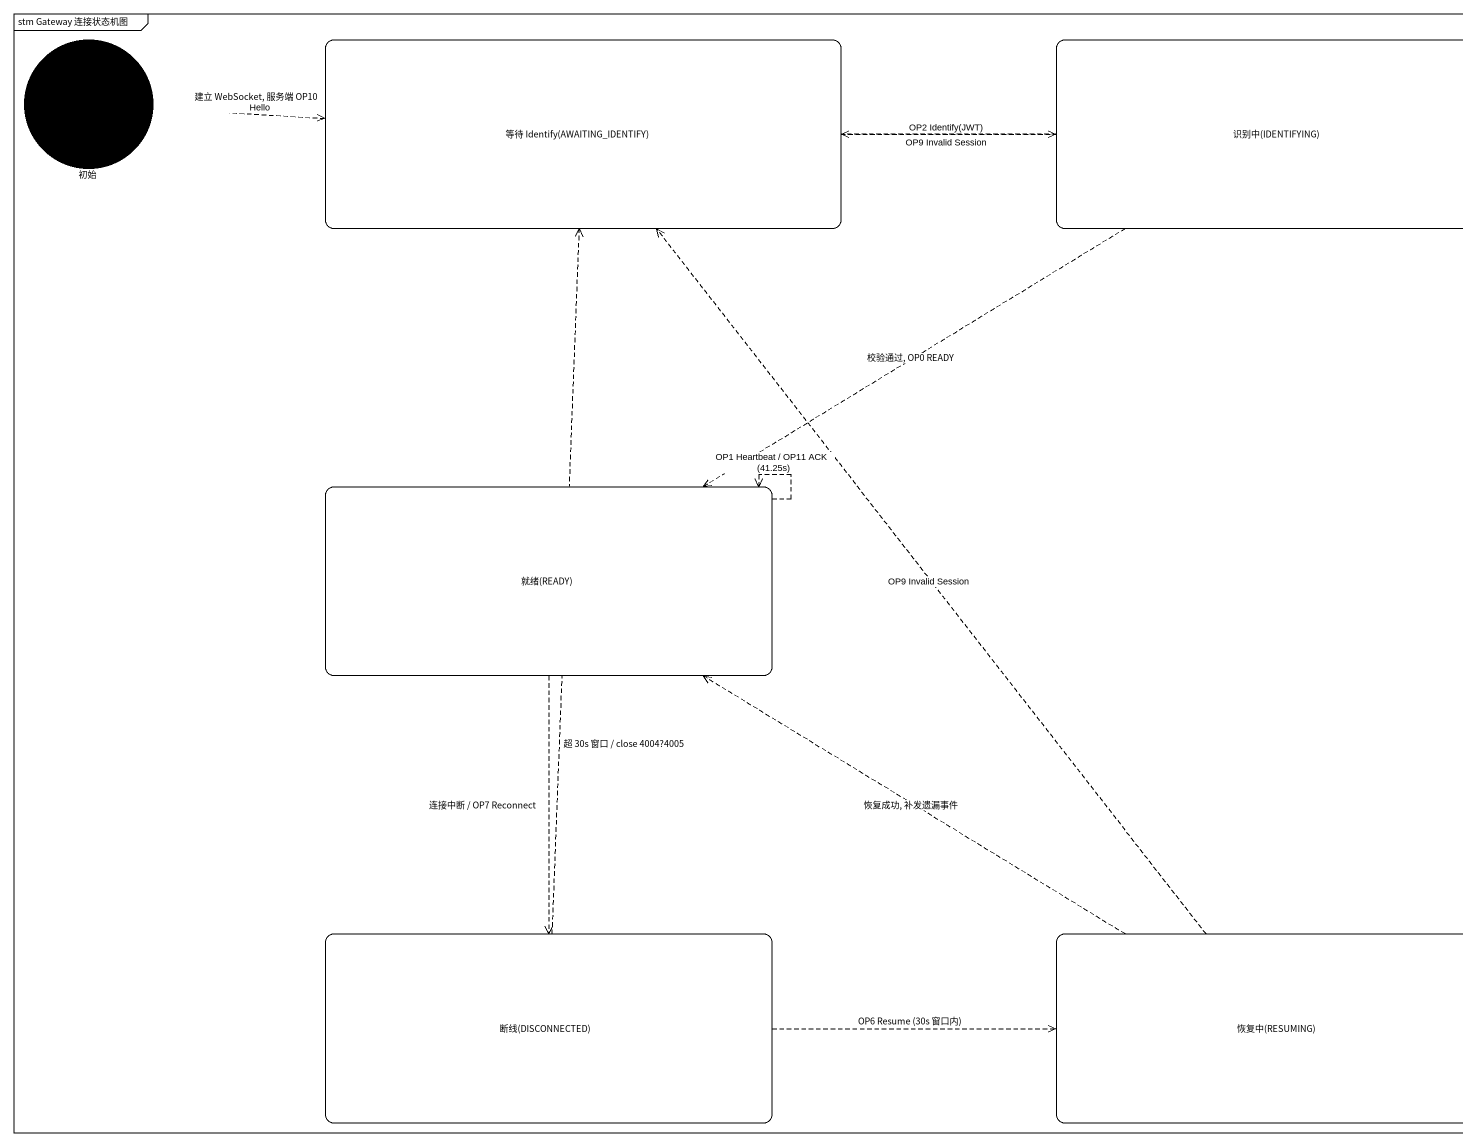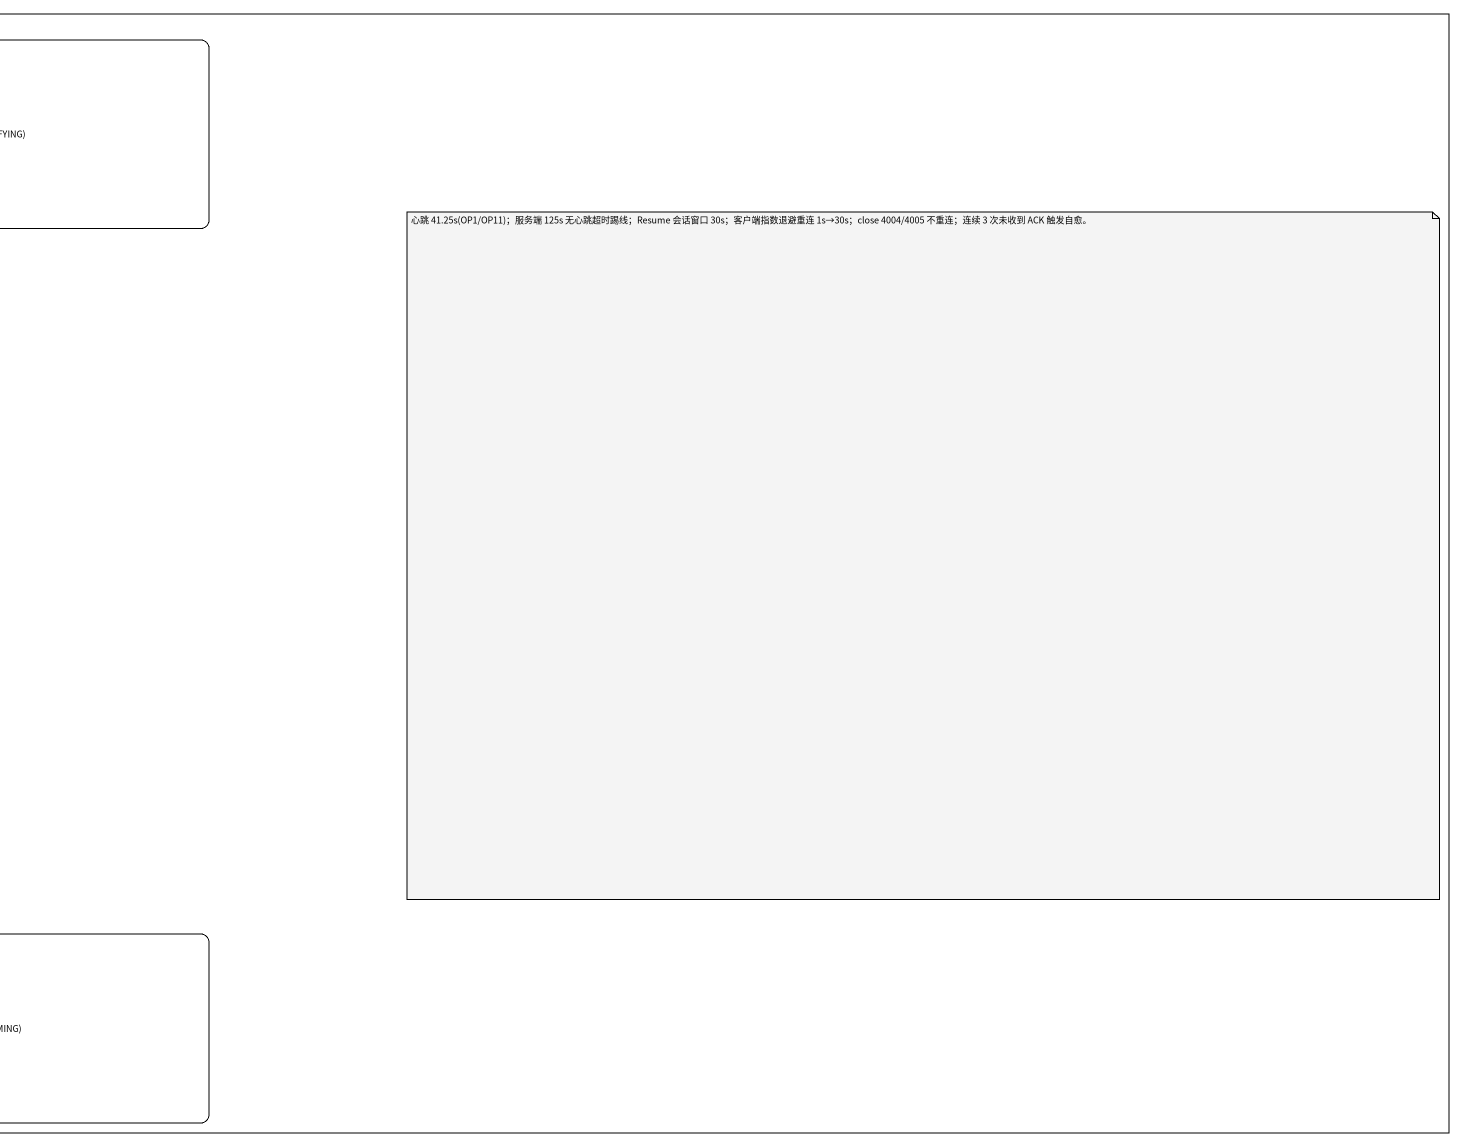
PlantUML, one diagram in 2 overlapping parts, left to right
@startuml
mainframe stm Gateway 连接状态机图
hide empty description
state 初始 <<start>> #FFFFFF
state "等待 Identify(AWAITING_IDENTIFY)" as 等待_Identify_AWAITING #FFFFFF
state "识别中(IDENTIFYING)" as 识别中_IDENTIFYING #FFFFFF
state "就绪(READY)" as 就绪_READY #FFFFFF
state "断线(DISCONNECTED)" as 断线_DISCONNECTED #FFFFFF
state "恢复中(RESUMING)" as 恢复中_RESUMING #FFFFFF
初始 -right[dashed]-> 等待_Identify_AWAITING : 建立 WebSocket, 服务端 OP10 Hello
等待_Identify_AWAITING -right[dashed]-> 识别中_IDENTIFYING : OP2 Identify(JWT)
识别中_IDENTIFYING -left[dashed]-> 等待_Identify_AWAITING : OP9 Invalid Session
识别中_IDENTIFYING -[dashed]-> 就绪_READY : 校验通过, OP0 READY
就绪_READY -[dashed]-> 就绪_READY : OP1 Heartbeat / OP11 ACK (41.25s)
就绪_READY -[dashed]-> 断线_DISCONNECTED : 连接中断 / OP7 Reconnect
断线_DISCONNECTED -up[dashed]-> 等待_Identify_AWAITING : 超 30s 窗口 / close 4004?4005
断线_DISCONNECTED -right[dashed]-> 恢复中_RESUMING : OP6 Resume (30s 窗口内)
恢复中_RESUMING -up[dashed]-> 等待_Identify_AWAITING : OP9 Invalid Session
恢复中_RESUMING -up[dashed]-> 就绪_READY : 恢复成功, 补发遗漏事件
note as N1
  心跳 41.25s(OP1/OP11)；服务端 125s 无心跳超时踢线；Resume 会话窗口 30s；客户端指数退避重连 1s→30s；close 4004/4005 不重连；连续 3 次未收到 ACK 触发自愈。
end note
@enduml
